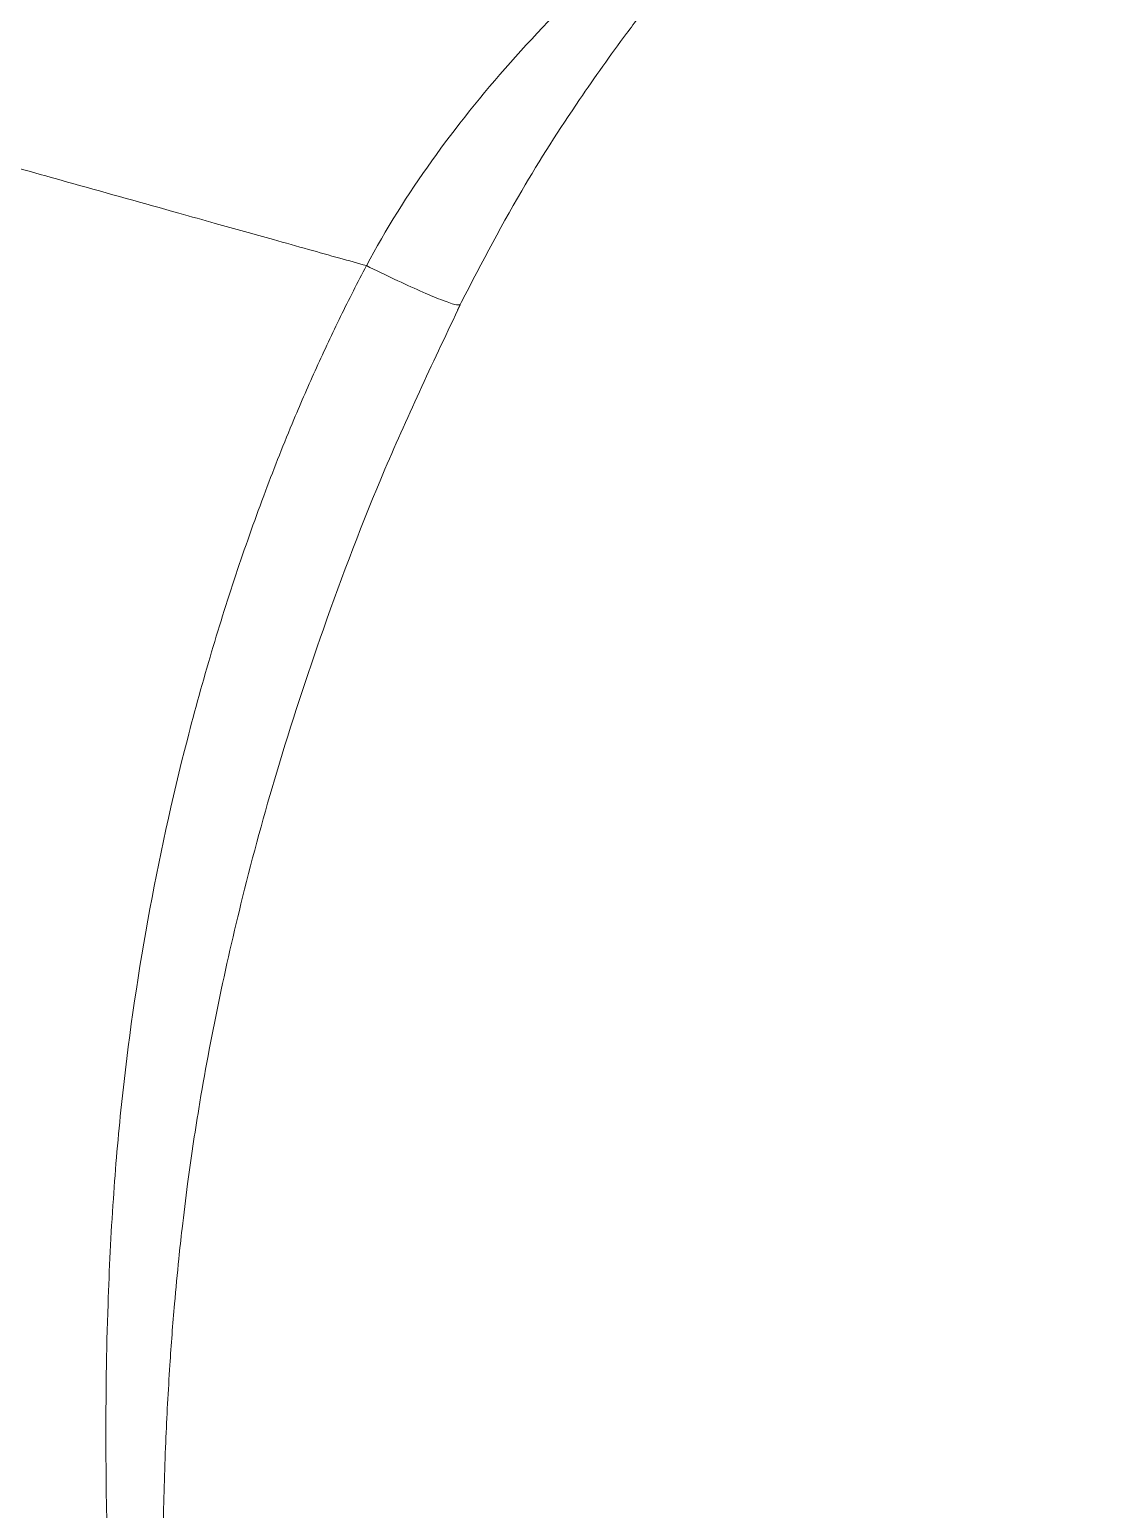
# Model space of a CAD drawing. Extents: x 11377 to 14537, y 53 to 2368.
# Drawn here: x 12583.57 to 12607.05, y 899.29 to 931.75 of the extents above; entities that cross this region are included whole.
import ezdxf

# ---------------------------------------------------------------- set-up
doc = ezdxf.new("R2010")
doc.units = 0
doc.header["$LTSCALE"] = 10
doc.header["$MEASUREMENT"] = 0
doc.layers.get('0').update_dxf_attribs({"linetype": 'CONTINUOUS'})

# ---------------------------------------------------------------- blocks, each defined once
blk = doc.blocks.new('TYJKT')
at = {"color": 7, "linetype": 'Continuous', "lineweight": 15}
for points, knots in [([(5066.391, 1158.509), (5065.669, 1157.818), (5064.939, 1157.136), (5063.47, 1155.791), (5062.731, 1155.127), (5060.512, 1153.154), (5059.03, 1151.867), (5056.174, 1149.272), (5054.798, 1147.962), (5052.954, 1145.877), (5052.376, 1145.163), (5051.318, 1143.681), (5050.838, 1142.913), (5050.411, 1142.119)], [0, 0, 0, 0, 0.125, 0.125, 0.25, 0.25, 0.5, 0.5, 0.75, 0.75, 0.875, 0.875, 1, 1, 1, 1]), ([(5052.406, 1141.148), (5052.862, 1142.028), (5053.68, 1143.61), (5054.964, 1145.61), (5055.947, 1146.993), (5056.646, 1147.915), (5057.149, 1148.555), (5057.623, 1149.141), (5058.162, 1149.788), (5058.824, 1150.56), (5059.723, 1151.572), (5060.916, 1152.863), (5062.456, 1154.468), (5064.356, 1156.389), (5065.752, 1157.768), (5066.507, 1158.514)], [0, 0, 0, 0, 0.131694, 0.236778, 0.315839, 0.357865, 0.391614, 0.425481, 0.459495, 0.505215, 0.563203, 0.641338, 0.739931, 0.859318, 1, 1, 1, 1]), ([(5033.234, 1146.929), (5033.467, 1146.931), (5033.934, 1146.934), (5034.634, 1146.952), (5035.334, 1146.98), (5036.033, 1147.019), (5036.732, 1147.068), (5037.43, 1147.129), (5038.127, 1147.201), (5038.823, 1147.283), (5039.518, 1147.376), (5040.211, 1147.48), (5040.903, 1147.595), (5041.592, 1147.72), (5042.28, 1147.856), (5042.966, 1148.003), (5043.649, 1148.161), (5044.886, 1148.466), (5046.529, 1148.934), (5048.551, 1149.62), (5050.345, 1150.322), (5052.007, 1151.056), (5053.529, 1151.802), (5054.944, 1152.564), (5056.311, 1153.367), (5057.633, 1154.212), (5058.966, 1155.138), (5060.053, 1155.958), (5060.977, 1156.702), (5061.779, 1157.374), (5062.354, 1157.891), (5062.67, 1158.175)], [0, 0, 0, 0, 0.021716, 0.043436, 0.065161, 0.08689, 0.108621, 0.130353, 0.152087, 0.173823, 0.195562, 0.217302, 0.239045, 0.26079, 0.282537, 0.304286, 0.326036, 0.347787, 0.422884, 0.484908, 0.546394, 0.602128, 0.653935, 0.704129, 0.751624, 0.801368, 0.850068, 0.902673, 0.928023, 0.960467, 1, 1, 1, 1]), ([(5050.411, 1142.12), (5050.217, 1142.174), (5049.796, 1142.292), (5049.117, 1142.482), (5048.21, 1142.736), (5047.261, 1143.001), (5045.802, 1143.41), (5044.128, 1143.878), (5041.985, 1144.479), (5039.886, 1145.066), (5037.997, 1145.595), (5036.348, 1146.057), (5034.865, 1146.472), (5033.804, 1146.77), (5033.234, 1146.929)], [0, 0, 0, 0, 0.036031, 0.077847, 0.125025, 0.20214, 0.250043, 0.387856, 0.500028, 0.625113, 0.750038, 0.821756, 0.904233, 1, 1, 1, 1]), ([(5045.113, 1106.439), (5045.086, 1106.835), (5045.031, 1107.628), (5044.955, 1108.827), (5044.886, 1110.036), (5044.826, 1111.256), (5044.775, 1112.486), (5044.722, 1114.153), (5044.685, 1116.433), (5044.721, 1119.076), (5044.844, 1121.566), (5045.083, 1124.374), (5045.567, 1127.745), (5046.287, 1131.06), (5046.996, 1133.619), (5047.57, 1135.436), (5048.174, 1137.136), (5048.757, 1138.611), (5049.313, 1139.885), (5049.84, 1141.011), (5050.22, 1141.749), (5050.411, 1142.12)], [0, 0, 0, 0, 0.034088, 0.068369, 0.102828, 0.137449, 0.17222, 0.207129, 0.278301, 0.363499, 0.427112, 0.484046, 0.594665, 0.703725, 0.756997, 0.807349, 0.855959, 0.900891, 0.933778, 0.966772, 1, 1, 1, 1]), ([(5046.213, 1105.333), (5046.151, 1106.38), (5046.028, 1108.442), (5045.941, 1111.464), (5045.94, 1114.081), (5046.001, 1116.23), (5046.089, 1117.886), (5046.19, 1119.23), (5046.285, 1120.227), (5046.38, 1121.101), (5046.515, 1122.198), (5046.76, 1123.849), (5047.152, 1125.948), (5047.714, 1128.413), (5048.463, 1131.157), (5049.491, 1134.296), (5050.799, 1137.739), (5051.904, 1140.068), (5052.471, 1141.263)], [0, 0, 0, 0, 0.089782, 0.177003, 0.255635, 0.30902, 0.355737, 0.392664, 0.419805, 0.437745, 0.464695, 0.509561, 0.572471, 0.635904, 0.710922, 0.797618, 0.896108, 1, 1, 1, 1])]:
    blk.add_open_spline(points, degree=3, knots=knots, dxfattribs=at)
at = {"color": 8, "linetype": 'Continuous', "lineweight": 15}
blk.add_open_spline([(5052.463, 1141.267), (5052.438, 1141.261), (5052.387, 1141.249), (5052.074, 1141.358), (5051.617, 1141.55), (5051.055, 1141.807), (5050.621, 1142.018), (5050.411, 1142.12)], degree=3, knots=[0, 0, 0, 0, 0.207616, 0.418458, 0.62373, 0.818696, 1, 1, 1, 1], dxfattribs=at)

msp = doc.modelspace()

# ---------------------------------------------------------------- block references
msp.add_blockref('TYJKT', (7540.542, -215.548))

doc.saveas('drawing.dxf')
